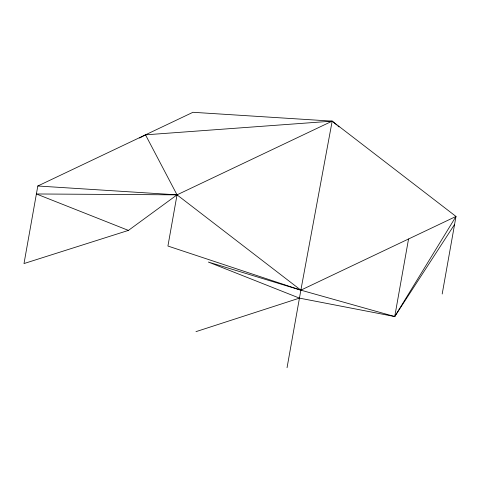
<?xml version="1.0" encoding="UTF-8"?>
<svg xmlns="http://www.w3.org/2000/svg" width="480" height="480" viewBox="0 0 480 480"><rect width="100%" height="100%" fill="white"/><g stroke="black" fill="none" stroke-linecap="round" stroke-linejoin="round"><path stroke-width="0.72" d="M336.75 124.998L332.178 121.14L192.954 112.29L37.812 186L24 263.556L128.424 230.406L177.036 194.85L332.178 121.14L456 216.444L442.188 294M139.584 138.042L145.5 134.838L177.036 194.85L167.922 246.042L300.864 290.154L394.734 316.548L454.584 224.406M287.046 367.71L300.864 290.154L332.178 121.14L145.5 134.838M394.734 316.548L456 216.444L300.864 290.154L208.362 262.056L299.442 298.122L394.734 316.548L408.546 238.992M195.966 331.65L299.442 298.122M300.864 290.154L177.036 194.85L36.396 193.968L128.424 230.406M37.812 186L177.036 194.85M337.896 125.964L339.042 126.93"/></g></svg>
